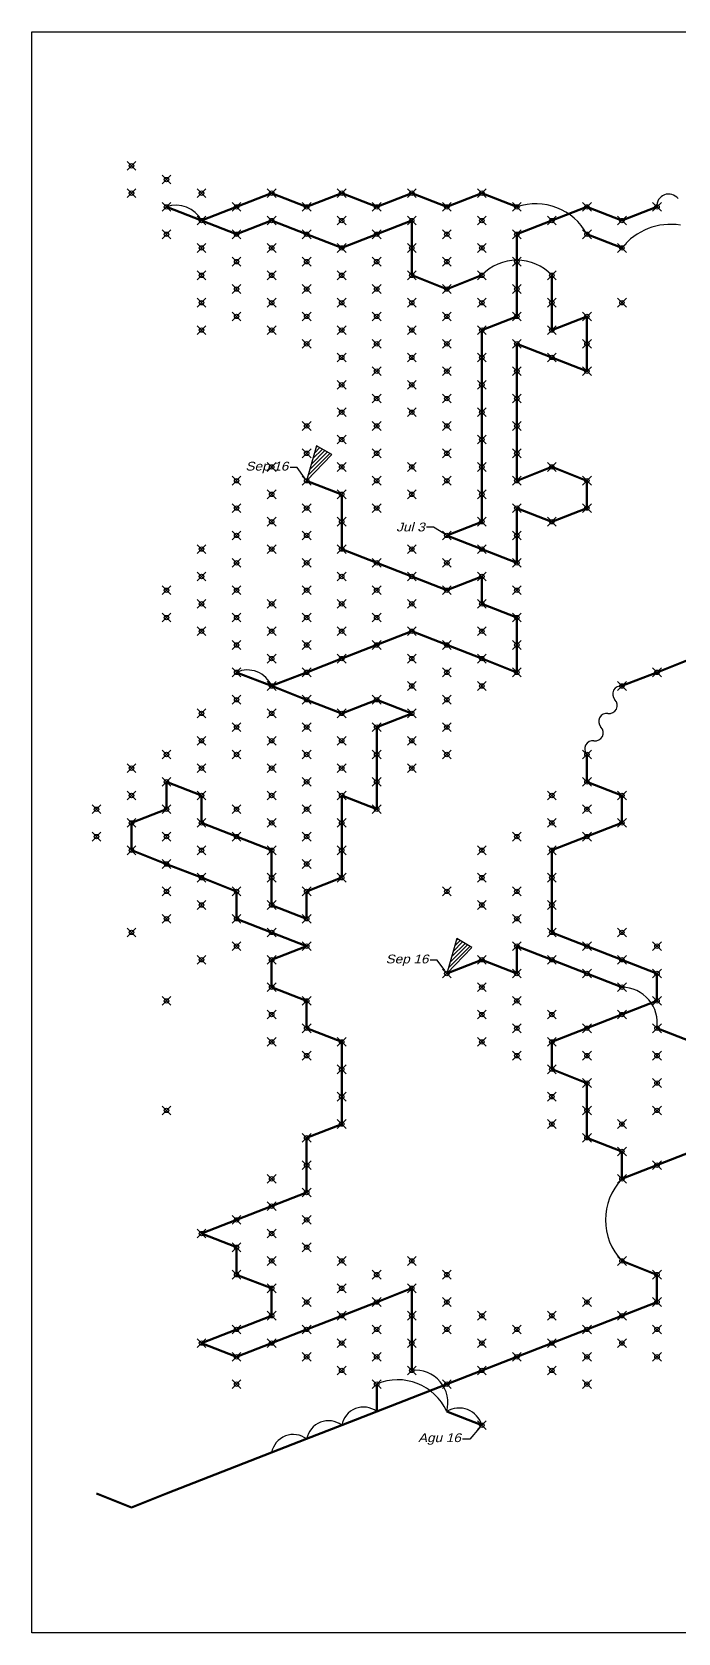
# Model space of a CAD drawing. Header units: millimetres. Extents: x 0 to 2180, y 0 to 1819.
# Drawn here: x 0 to 734, y 0 to 1819 of the extents above; entities that cross this region are included whole.
import ezdxf
from ezdxf import colors
from ezdxf.entities.mleader import LeaderData, LeaderLine
from ezdxf.math import Vec2, Vec3

# ---------------------------------------------------------------- set-up
doc = ezdxf.new("R2010")
doc.units = ezdxf.units.MM
doc.header["$PDMODE"] = 35
doc.header["$PDSIZE"] = 5
for name, color, linetype in [('1 grd', 255, 'Continuous'), ('2 grd', 3, 'Continuous'), ('3 grd', 231, 'Continuous'), ('4 grd', 150, 'Continuous'), ('date', 253, 'Continuous'), ('path 0', 253, 'Continuous'), ('path 1.1', 20, 'Continuous'), ('path 1.2', 10, 'Continuous'), ('path 2.2', 51, 'Continuous'), ('path 3', 150, 'Continuous')]:
    doc.layers.add(name, color=color, linetype=linetype)
doc.styles.get("Standard").update_dxf_attribs({"font": 'arial.ttf'})
picture_1 = doc.add_image_def('image1.jpg', size_in_pixel=(6180, 5155))

msp = doc.modelspace()

# ---------------------------------------------------------------- hatches: boundary and pattern name
at = {"layer": 'path 2.2'}
h = msp.add_hatch(dxfattribs=at)
h.set_pattern_fill('ANSI31', color=256)
h.set_pattern_definition([(45, (-318.5684, -373.1893), (-2.245064, 2.245064), [])])
h.paths.add_polyline_path([(482.8, 788.8), (471.5, 749.1), (500.1, 778.8)])
at = {"layer": 'path 3'}
h = msp.add_hatch(dxfattribs=at)
h.set_pattern_fill('ANSI31', color=256)
h.set_pattern_definition([(45, (-477.8526, 186.5946), (-2.245064, 2.245064), [])])
h.paths.add_polyline_path([(323.5, 1348.6), (312.2, 1308.9), (340.9, 1338.6)])

# ---------------------------------------------------------------- linework, layer by layer
at = {"layer": '1 grd'}
for p in [(152.9, 1619.9), (630.8, 1619.9), (710.4, 1619.9), (551.1, 1588.8), (431.7, 1542.2), (232.5, 1526.6), (590.9, 1511.1), (471.5, 1464.4), (312.2, 1308.9), (471.5, 1246.7), (551.1, 1184.5), (192.7, 1169), (232.5, 1091.2), (670.6, 1075.7), (431.7, 1044.6), (630.8, 997.9), (630.8, 966.8), (113.1, 920.2), (670.6, 920.2), (590.9, 889.1), (471.5, 749.1), (710.4, 749.1), (152.9, 718), (312.2, 718), (630.8, 655.8), (630.8, 624.7), (152.9, 593.6), (670.6, 515.9), (192.7, 453.7), (670.6, 422.6), (431.7, 391.5), (630.8, 344.8), (192.7, 329.3), (391.8, 282.6), (511.3, 236)]:
    msp.add_point(p, dxfattribs=at)
at = {"layer": '2 grd'}
for p in [(113.1, 1666.6), (152.9, 1651), (113.1, 1635.5), (192.7, 1635.5), (192.7, 1604.4), (272.4, 1604.4), (352, 1604.4), (431.7, 1604.4), (152.9, 1588.8), (232.5, 1588.8), (312.2, 1588.8), (391.8, 1588.8), (192.7, 1573.3), (272.4, 1573.3), (352, 1573.3), (431.7, 1573.3), (192.7, 1542.2), (232.5, 1557.7), (272.4, 1542.2), (312.2, 1557.7), (352, 1542.2), (391.8, 1557.7), (431.7, 1542.2), (232.5, 1526.6), (312.2, 1526.6), (391.8, 1526.6), (192.7, 1511.1), (272.4, 1511.1), (352, 1511.1), (431.7, 1511.1), (232.5, 1495.5), (312.2, 1495.5), (391.8, 1495.5), (192.7, 1480), (272.4, 1480), (352, 1480), (431.7, 1480), (312.2, 1464.4), (391.8, 1464.4), (352, 1448.9), (391.8, 1433.3), (431.7, 1448.9), (352, 1417.8), (431.7, 1417.8), (391.8, 1402.2), (352, 1386.7), (431.7, 1386.7), (312.2, 1371.1), (391.8, 1371.1), (352, 1355.6), (272.4, 1324.5), (312.2, 1340), (352, 1324.5), (391.8, 1340), (232.5, 1308.9), (312.2, 1308.9), (272.4, 1293.4), (352, 1293.4), (232.5, 1277.8), (312.2, 1277.8), (272.4, 1262.3), (232.5, 1246.7), (312.2, 1246.7), (192.7, 1231.2), (232.5, 1215.6), (272.4, 1231.2), (312.2, 1215.6), (192.7, 1200.1), (152.9, 1184.5), (232.5, 1184.5), (152.9, 1153.4), (232.5, 1153.4), (192.7, 1137.9), (232.5, 1122.3), (272.4, 1106.8), (272.4, 1075.7), (232.5, 1060.1), (192.7, 1044.6), (272.4, 1044.6), (192.7, 1013.5), (232.5, 1029), (272.4, 1013.5), (312.2, 1029), (152.9, 997.9), (232.5, 997.9), (312.2, 997.9), (113.1, 982.4), (192.7, 982.4), (272.4, 982.4), (152.9, 966.8), (312.2, 966.8), (113.1, 951.3), (192.7, 951.3), (272.4, 951.3), (73.3, 935.7), (152.9, 935.7), (232.5, 935.7), (73.3, 904.6), (152.9, 904.6), (192.7, 920.2), (232.5, 904.6), (272.4, 920.2), (113.1, 889.1), (192.7, 889.1), (152.9, 873.5), (192.7, 858), (152.9, 842.4), (192.7, 826.9), (113.1, 795.8), (152.9, 811.3), (232.5, 780.2), (192.7, 764.7), (511.3, 764.7), (272.4, 733.6), (511.3, 733.6), (272.4, 702.5), (312.2, 686.9), (511.3, 702.5), (272.4, 671.4), (352, 671.4), (511.3, 671.4), (312.2, 655.8), (551.1, 655.8), (352, 640.3), (590.9, 640.3), (352, 609.2), (590.9, 609.2), (352, 578.1), (590.9, 578.1), (630.8, 593.6), (670.6, 578.1), (710.4, 593.6), (312.2, 562.5), (630.8, 562.5), (670.6, 547), (312.2, 531.4), (710.4, 531.4), (272.4, 515.9), (312.2, 500.3), (232.5, 469.2), (272.4, 484.8), (312.2, 469.2), (272.4, 453.7), (232.5, 438.1), (312.2, 438.1), (272.4, 422.6), (352, 422.6), (431.7, 422.6), (232.5, 407), (391.8, 407), (471.5, 407), (710.4, 407), (272.4, 391.5), (352, 391.5), (272.4, 360.4), (312.2, 375.9), (352, 360.4), (391.8, 375.9), (431.7, 360.4), (471.5, 375.9), (511.3, 360.4), (590.9, 360.4), (630.8, 375.9), (670.6, 360.4), (710.4, 375.9), (232.5, 344.8), (312.2, 344.8), (391.8, 344.8), (471.5, 344.8), (551.1, 344.8), (710.4, 344.8), (272.4, 329.3), (352, 329.3), (431.7, 329.3), (511.3, 329.3), (590.9, 329.3), (670.6, 329.3), (232.5, 313.7), (312.2, 313.7), (391.8, 313.7), (551.1, 313.7), (630.8, 313.7), (710.4, 313.7), (352, 298.2), (431.7, 298.2), (511.3, 298.2), (590.9, 298.2), (232.5, 282.6), (471.5, 282.6), (630.8, 282.6)]:
    msp.add_point(p, dxfattribs=at)
at = {"layer": '3 grd'}
for p in [(352, 1604.4), (431.7, 1604.4), (511.3, 1604.4), (232.5, 1588.8), (312.2, 1588.8), (391.8, 1588.8), (471.5, 1588.8), (272.4, 1573.3), (352, 1573.3), (431.7, 1573.3), (511.3, 1573.3), (232.5, 1557.7), (272.4, 1542.2), (352, 1542.2), (471.5, 1557.7), (511.3, 1542.2), (551.1, 1557.7), (312.2, 1526.6), (391.8, 1526.6), (471.5, 1526.6), (551.1, 1526.6), (272.4, 1511.1), (352, 1511.1), (431.7, 1511.1), (511.3, 1511.1), (312.2, 1495.5), (391.8, 1495.5), (471.5, 1495.5), (551.1, 1495.5), (272.4, 1480), (352, 1480), (431.7, 1480), (511.3, 1480), (471.5, 1464.4), (471.5, 1433.3), (511.3, 1448.9), (511.3, 1417.8), (471.5, 1402.2), (511.3, 1386.7), (471.5, 1371.1), (511.3, 1355.6), (431.7, 1324.5), (471.5, 1340), (511.3, 1324.5), (391.8, 1308.9), (471.5, 1308.9), (431.7, 1293.4), (391.8, 1277.8), (352, 1262.3), (511.3, 1262.3), (312.2, 1215.6), (352, 1231.2), (391.8, 1215.6), (431.7, 1231.2), (471.5, 1215.6), (511.3, 1231.2), (352, 1200.1), (431.7, 1200.1), (312.2, 1184.5), (391.8, 1184.5), (471.5, 1184.5), (272.4, 1169), (352, 1169), (431.7, 1169), (511.3, 1169), (312.2, 1153.4), (391.8, 1153.4), (551.1, 1153.4), (272.4, 1137.9), (352, 1137.9), (431.7, 1137.9), (511.3, 1137.9), (272.4, 1106.8), (312.2, 1122.3), (352, 1106.8), (391.8, 1122.3), (431.7, 1106.8), (471.5, 1122.3), (511.3, 1106.8), (551.1, 1122.3), (312.2, 1091.2), (471.5, 1091.2), (551.1, 1091.2), (431.7, 1075.7), (511.3, 1075.7), (312.2, 1060.1), (391.8, 1060.1), (471.5, 1060.1), (352, 1044.6), (352, 1013.5), (391.8, 1029), (431.7, 1013.5), (471.5, 1029), (391.8, 997.9), (471.5, 997.9), (352, 982.4), (431.7, 982.4), (391.8, 966.8), (352, 951.3), (590.9, 951.3), (670.6, 951.3), (312.2, 935.7), (391.8, 935.7), (630.8, 935.7), (312.2, 904.6), (352, 920.2), (551.1, 904.6), (590.9, 920.2), (630.8, 904.6), (272.4, 889.1), (352, 889.1), (511.3, 889.1), (312.2, 873.5), (272.4, 858), (352, 858), (511.3, 858), (590.9, 858), (232.5, 842.4), (312.2, 842.4), (471.5, 842.4), (551.1, 842.4), (272.4, 826.9), (511.3, 826.9), (590.9, 826.9), (232.5, 811.3), (272.4, 795.8), (312.2, 811.3), (551.1, 811.3), (590.9, 795.8), (670.6, 795.8), (312.2, 780.2), (551.1, 780.2), (630.8, 780.2), (710.4, 780.2), (272.4, 764.7), (590.9, 764.7), (670.6, 764.7), (551.1, 749.1), (630.8, 749.1), (670.6, 733.6), (551.1, 718), (710.4, 718), (551.1, 686.9), (590.9, 702.5), (630.8, 686.9), (670.6, 702.5), (710.4, 686.9), (590.9, 671.4), (710.4, 655.8), (710.4, 624.7)]:
    msp.add_point(p, dxfattribs=at)
at = {"layer": '4 grd'}
for p in [(272.4, 1635.5), (352, 1635.5), (431.7, 1635.5), (511.3, 1635.5), (232.5, 1619.9), (312.2, 1619.9), (391.8, 1619.9), (471.5, 1619.9), (551.1, 1619.9), (272.4, 1604.4), (590.9, 1604.4), (670.6, 1604.4), (630.8, 1588.8), (670.6, 1573.3), (590.9, 1542.2), (670.6, 1511.1), (630.8, 1495.5), (590.9, 1480), (551.1, 1464.4), (630.8, 1464.4), (551.1, 1433.3), (590.9, 1448.9), (630.8, 1433.3), (511.3, 1417.8), (551.1, 1402.2), (551.1, 1371.1), (551.1, 1340), (590.9, 1324.5), (551.1, 1308.9), (630.8, 1308.9), (511.3, 1293.4), (551.1, 1277.8), (630.8, 1277.8), (590.9, 1262.3), (551.1, 1246.7), (551.1, 1215.6), (511.3, 1200.1), (710.4, 1091.2)]:
    msp.add_point(p, dxfattribs=at)
at = {"layer": 'path 0', "lineweight": 50}
for p, q in [((630.8, 966.8), (630.8, 997.9)), ((670.6, 951.3), (630.8, 966.8)), ((670.6, 920.2), (670.6, 951.3)), ((630.8, 904.6), (670.6, 920.2)), ((590.9, 889.1), (630.8, 904.6)), ((590.9, 858), (590.9, 889.1)), ((590.9, 826.9), (590.9, 858)), ((590.9, 795.8), (590.9, 826.9)), ((630.8, 780.2), (590.9, 795.8)), ((670.6, 764.7), (630.8, 780.2)), ((710.4, 749.1), (670.6, 764.7)), ((710.4, 718), (710.4, 749.1)), ((670.6, 702.5), (710.4, 718)), ((630.8, 686.9), (670.6, 702.5)), ((590.9, 671.4), (630.8, 686.9)), ((590.9, 640.3), (590.9, 671.4)), ((630.8, 624.7), (590.9, 640.3)), ((630.8, 593.6), (630.8, 624.7)), ((630.8, 562.5), (630.8, 593.6)), ((670.6, 547), (630.8, 562.5)), ((670.6, 515.9), (670.6, 547)), ((710.4, 531.4), (750.2, 547)), ((670.6, 515.9), (710.4, 531.4)), ((710.4, 407), (670.6, 422.6)), ((710.4, 375.9), (710.4, 407)), ((670.6, 360.4), (710.4, 375.9)), ((630.8, 344.8), (670.6, 360.4)), ((551.1, 313.7), (590.9, 329.3)), ((590.9, 329.3), (630.8, 344.8)), ((511.3, 298.2), (551.1, 313.7)), ((471.5, 282.6), (511.3, 298.2)), ((431.7, 267.1), (471.5, 282.6)), ((391.8, 251.5), (431.7, 267.1)), ((352, 236), (391.8, 251.5)), ((272.4, 204.9), (312.2, 220.5)), ((312.2, 220.5), (352, 236)), ((232.5, 189.4), (272.4, 204.9)), ((192.7, 173.8), (232.5, 189.4)), ((152.9, 158.3), (192.7, 173.8)), ((73.3, 158.3), (113.1, 142.7)), ((113.1, 142.7), (152.9, 158.3))]:
    msp.add_line(p, q, dxfattribs=at)
at = {"layer": 'path 0'}
msp.add_arc((719.5, 469.2), 67.6, 136.3746, 223.6254, dxfattribs=at)
at = {"layer": 'path 1.1', "lineweight": 50}
for p, q in [((630.8, 1619.9), (590.9, 1604.4)), ((670.6, 1604.4), (630.8, 1619.9)), ((710.4, 1619.9), (670.6, 1604.4)), ((590.9, 1604.4), (551.1, 1588.8)), ((551.1, 1588.8), (551.1, 1557.7)), ((551.1, 1557.7), (551.1, 1526.6)), ((551.1, 1526.6), (551.1, 1495.5)), ((551.1, 1495.5), (511.3, 1480)), ((511.3, 1480), (511.3, 1448.9)), ((511.3, 1448.9), (511.3, 1417.8)), ((511.3, 1417.8), (511.3, 1386.7)), ((511.3, 1386.7), (511.3, 1355.6)), ((511.3, 1355.6), (511.3, 1324.5)), ((511.3, 1324.5), (511.3, 1293.4)), ((511.3, 1293.4), (511.3, 1262.3)), ((511.3, 1262.3), (471.5, 1246.7)), ((670.6, 1075.7), (710.4, 1091.2)), ((710.4, 1091.2), (750.2, 1106.8))]:
    msp.add_line(p, q, dxfattribs=at)
at = {"layer": 'path 1.1'}
for centre, radius, start, end in [((723.7, 1621.1), 13.4, 37.6053, 185.0546), ((669.2, 1066.6), 9.22, 81.5552, 224.2033), ((656, 1053.7), 9.22, 261.5552, 44.2033), ((653.3, 1035.5), 9.22, 81.5552, 224.2033), ((640.1, 1022.6), 9.22, 261.5552, 44.2033), ((637.4, 1004.4), 9.22, 81.5552, 224.2033)]:
    msp.add_arc(centre, radius, start, end, dxfattribs=at)
at = {"layer": 'path 1.2', "lineweight": 50}
for p, q in [((192.7, 1604.4), (152.9, 1619.9)), ((192.7, 1604.4), (232.5, 1619.9)), ((232.5, 1619.9), (272.4, 1635.5)), ((272.4, 1635.5), (312.2, 1619.9)), ((312.2, 1619.9), (352, 1635.5)), ((352, 1635.5), (391.8, 1619.9)), ((391.8, 1619.9), (431.7, 1635.5)), ((431.7, 1635.5), (471.5, 1619.9)), ((471.5, 1619.9), (511.3, 1635.5)), ((511.3, 1635.5), (551.1, 1619.9)), ((232.5, 1588.8), (192.7, 1604.4)), ((272.4, 1604.4), (232.5, 1588.8)), ((312.2, 1588.8), (272.4, 1604.4)), ((431.7, 1604.4), (391.8, 1588.8)), ((431.7, 1573.3), (431.7, 1604.4)), ((352, 1573.3), (312.2, 1588.8)), ((391.8, 1588.8), (352, 1573.3)), ((630.8, 1588.8), (670.6, 1573.3)), ((431.7, 1542.2), (431.7, 1573.3)), ((471.5, 1526.6), (431.7, 1542.2)), ((511.3, 1542.2), (471.5, 1526.6)), ((590.9, 1511.1), (590.9, 1542.2)), ((590.9, 1480), (590.9, 1511.1)), ((630.8, 1495.5), (590.9, 1480)), ((630.8, 1464.4), (630.8, 1495.5)), ((551.1, 1433.3), (551.1, 1464.4)), ((551.1, 1464.4), (590.9, 1448.9)), ((630.8, 1433.3), (630.8, 1464.4)), ((590.9, 1448.9), (630.8, 1433.3)), ((551.1, 1402.2), (551.1, 1433.3)), ((551.1, 1371.1), (551.1, 1402.2)), ((551.1, 1340), (551.1, 1371.1)), ((551.1, 1308.9), (551.1, 1340)), ((590.9, 1324.5), (551.1, 1308.9)), ((630.8, 1308.9), (590.9, 1324.5)), ((630.8, 1277.8), (630.8, 1308.9)), ((551.1, 1246.7), (551.1, 1277.8)), ((551.1, 1277.8), (590.9, 1262.3)), ((590.9, 1262.3), (630.8, 1277.8)), ((471.5, 1246.7), (511.3, 1231.2)), ((551.1, 1215.6), (551.1, 1246.7)), ((511.3, 1231.2), (551.1, 1215.6))]:
    msp.add_line(p, q, dxfattribs=at)
at = {"layer": 'path 1.2'}
for centre, radius, start, end in [((163.8, 1589.1), 32.7, 27.8572, 109.4829), ((572.6, 1557.4), 66.1, 28.3725, 108.9676), ((725.7, 1530.2), 69.9, 80.7062, 141.9537), ((551.1, 1504.4), 54.9, 43.5119, 136.4881)]:
    msp.add_arc(centre, radius, start, end, dxfattribs=at)
at = {"layer": 'path 2.2', "lineweight": 50}
for p, q in [((511.3, 764.7), (471.5, 749.1)), ((551.1, 749.1), (511.3, 764.7)), ((590.9, 764.7), (551.1, 780.2)), ((551.1, 780.2), (551.1, 749.1)), ((630.8, 749.1), (590.9, 764.7)), ((670.6, 733.6), (630.8, 749.1)), ((750.2, 671.4), (710.4, 686.9))]:
    msp.add_line(p, q, dxfattribs=at)
at = {"layer": 'path 2.2'}
msp.add_lwpolyline([(482.8, 788.8), (471.5, 749.1), (500.1, 778.8)], close=True, dxfattribs=at)
msp.add_arc((670.1, 692.8), 40.7, 351.6555, 89.3151, dxfattribs=at)
at = {"layer": 'path 3', "lineweight": 50}
for p, q in [((352, 1293.4), (312.2, 1308.9)), ((352, 1262.3), (352, 1293.4)), ((352, 1231.2), (352, 1262.3)), ((391.8, 1215.6), (352, 1231.2)), ((431.7, 1200.1), (391.8, 1215.6)), ((471.5, 1184.5), (431.7, 1200.1)), ((511.3, 1200.1), (471.5, 1184.5)), ((511.3, 1169), (511.3, 1200.1)), ((551.1, 1153.4), (511.3, 1169)), ((551.1, 1122.3), (551.1, 1153.4)), ((391.8, 1122.3), (431.7, 1137.9)), ((431.7, 1137.9), (471.5, 1122.3)), ((352, 1106.8), (391.8, 1122.3)), ((471.5, 1122.3), (511.3, 1106.8)), ((551.1, 1091.2), (551.1, 1122.3)), ((272.4, 1075.7), (232.5, 1091.2)), ((272.4, 1075.7), (312.2, 1091.2)), ((312.2, 1091.2), (352, 1106.8)), ((511.3, 1106.8), (551.1, 1091.2)), ((312.2, 1060.1), (272.4, 1075.7)), ((352, 1044.6), (312.2, 1060.1)), ((391.8, 1060.1), (352, 1044.6)), ((431.7, 1044.6), (391.8, 1060.1)), ((391.8, 1029), (431.7, 1044.6)), ((391.8, 997.9), (391.8, 1029)), ((391.8, 966.8), (391.8, 997.9)), ((152.9, 935.7), (152.9, 966.8)), ((152.9, 966.8), (192.7, 951.3)), ((391.8, 935.7), (391.8, 966.8)), ((192.7, 951.3), (192.7, 920.2)), ((352, 920.2), (352, 951.3)), ((352, 951.3), (391.8, 935.7)), ((113.1, 920.2), (152.9, 935.7)), ((113.1, 889.1), (113.1, 920.2)), ((192.7, 920.2), (232.5, 904.6)), ((352, 889.1), (352, 920.2)), ((232.5, 904.6), (272.4, 889.1)), ((152.9, 873.5), (113.1, 889.1)), ((192.7, 858), (152.9, 873.5)), ((272.4, 889.1), (272.4, 858)), ((352, 858), (352, 889.1)), ((232.5, 842.4), (192.7, 858)), ((272.4, 858), (272.4, 826.9)), ((312.2, 842.4), (352, 858)), ((232.5, 811.3), (232.5, 842.4)), ((312.2, 811.3), (312.2, 842.4)), ((272.4, 826.9), (312.2, 811.3)), ((272.4, 795.8), (232.5, 811.3)), ((312.2, 780.2), (272.4, 795.8)), ((272.4, 764.7), (312.2, 780.2)), ((272.4, 733.6), (272.4, 764.7)), ((312.2, 718), (272.4, 733.6)), ((312.2, 686.9), (312.2, 718)), ((352, 671.4), (312.2, 686.9)), ((352, 640.3), (352, 671.4)), ((352, 609.2), (352, 640.3)), ((352, 578.1), (352, 609.2)), ((312.2, 562.5), (352, 578.1)), ((312.2, 531.4), (312.2, 562.5)), ((312.2, 500.3), (312.2, 531.4)), ((272.4, 484.8), (312.2, 500.3)), ((232.5, 469.2), (272.4, 484.8)), ((192.7, 453.7), (232.5, 469.2)), ((232.5, 438.1), (192.7, 453.7)), ((232.5, 407), (232.5, 438.1)), ((272.4, 391.5), (232.5, 407)), ((272.4, 360.4), (272.4, 391.5)), ((431.7, 391.5), (391.8, 375.9)), ((431.7, 360.4), (431.7, 391.5)), ((391.8, 375.9), (352, 360.4)), ((232.5, 344.8), (272.4, 360.4)), ((352, 360.4), (312.2, 344.8)), ((431.7, 329.3), (431.7, 360.4)), ((192.7, 329.3), (232.5, 344.8)), ((232.5, 313.7), (192.7, 329.3)), ((272.4, 329.3), (232.5, 313.7)), ((312.2, 344.8), (272.4, 329.3)), ((431.7, 298.2), (431.7, 329.3)), ((391.8, 251.5), (391.8, 282.6)), ((471.5, 251.5), (511.3, 236))]:
    msp.add_line(p, q, dxfattribs=at)
at = {"layer": 'path 3'}
msp.add_lwpolyline([(323.5, 1348.6), (312.2, 1308.9), (340.9, 1338.6)], close=True, dxfattribs=at)
for centre, radius, start, end in [((244.9, 1064), 29.9, 22.9444, 114.3957), ((435.9, 261.5), 36.9, 344.3497, 96.6209), ((415.7, 226.4), 61.2, 24.3278, 113.0123), ((376.7, 231.5), 25.1, 52.8913, 169.7685), ((485.5, 228.8), 26.7, 15.6059, 121.7342), ((336.9, 216), 25.1, 52.8913, 169.7685), ((297.1, 200.4), 25.1, 52.8913, 169.7685)]:
    msp.add_arc(centre, radius, start, end, dxfattribs=at)

# ---------------------------------------------------------------- pictures from other files: only their frames are drawn
image = msp.add_image(picture_1, insert=(0, 0), size_in_units=(2180.2, 1818.6), dxfattribs=dict(brightness=30, fade=80))
image.dxf.flags = 7

# ---------------------------------------------------------------- leaders
at = {"layer": 'date'}
ml = msp.add_multileader_mtext('Standard', dxfattribs=at)
ml.set_content('{\\Q15;\\W1.1;Sep 16}', color=256)
ml.set_leader_properties()
ml.build(insert=Vec2(0, 0))
ctx = ml.context
ctx.base_point, ctx.char_height, ctx.plane_origin = Vec3(239.3, 1324), 10, Vec3(310.8, 1324)
ctx.text_align_type = 2
notes = []
notes.append((ctx, [(0, (1, 1, 0), (301.4, 1324), (-1, 0), 8, [(0, [(312.2, 1308.9)], 0, [])])]))
ctx.mtext.insert, ctx.mtext.alignment, ctx.mtext.flow_direction = Vec3(291.4, 1330.4), 3, 5
ml = msp.add_multileader_mtext('Standard', dxfattribs=at)
ml.set_content('{\\Q15;\\W1.1;Jul 3}', color=256)
ml.set_leader_properties()
ml.build(insert=Vec2(0, 0))
ctx = ml.context
ctx.base_point, ctx.char_height, ctx.plane_origin = Vec3(410.4, 1256.2), 10, Vec3(471.5, 1246.7)
ctx.text_align_type = 2
notes.append((ctx, [(0, (1, 1, 0), (456.5, 1256.2), (-1, 0), 8, [(0, [(471.5, 1246.7)], 0, [])])]))
ctx.mtext.insert, ctx.mtext.alignment, ctx.mtext.flow_direction = Vec3(446.5, 1261.3), 3, 5
ml = msp.add_multileader_mtext('Standard', dxfattribs=at)
ml.set_content('{\\Q15;\\W1.1;Sep 16}', color=256)
ml.set_leader_properties()
ml.build(insert=Vec2(0, 0))
ctx = ml.context
ctx.base_point, ctx.char_height, ctx.plane_origin = Vec3(398.6, 764.2), 10, Vec3(470.1, 764.2)
ctx.text_align_type = 2
notes.append((ctx, [(0, (1, 1, 0), (460.7, 764.2), (-1, 0), 8, [(0, [(471.5, 749.1)], 0, [])])]))
ctx.mtext.insert, ctx.mtext.alignment, ctx.mtext.flow_direction = Vec3(450.7, 770.6), 3, 5
ml = msp.add_multileader_mtext('Standard', dxfattribs=at)
ml.set_content('{\\Q15;\\W1.1;Agu 16}', color=256)
ml.set_leader_properties()
ml.build(insert=Vec2(0, 0))
ctx = ml.context
ctx.base_point, ctx.char_height, ctx.plane_origin = Vec3(434.8, 220.3), 10, Vec3(511.3, 236)
ctx.text_align_type = 2
notes.append((ctx, [(0, (1, 1, 0), (497.5, 220.3), (-1, 0), 8, [(0, [(511.3, 236)], 0, [])])]))
ctx.mtext.insert, ctx.mtext.alignment, ctx.mtext.flow_direction = Vec3(487.5, 226.8), 3, 5
for ctx, leaders in notes:
    for number, flags, end, landing, length, lines in leaders:
        leader = LeaderData()
        leader.index, (leader.has_last_leader_line, leader.has_dogleg_vector, leader.attachment_direction) = number, flags
        leader.last_leader_point, leader.dogleg_vector, leader.dogleg_length = Vec3(end), Vec3(landing), length
        for number, points, colour, breaks in lines:
            line = LeaderLine()
            line.index, line.vertices, line.color, line.breaks = number, Vec3.list(points), colors.encode_raw_color(colour), breaks
            leader.lines.append(line)
        ctx.leaders.append(leader)

doc.saveas('drawing.dxf')
